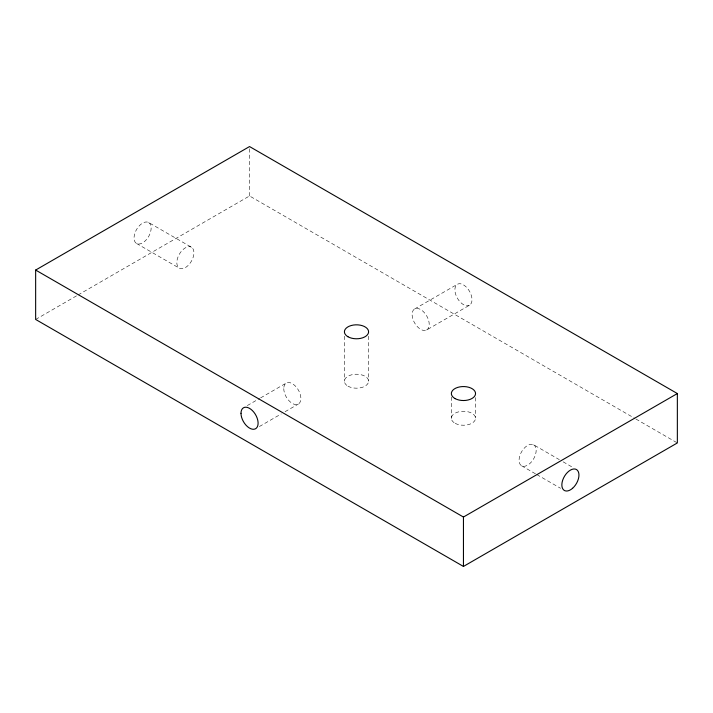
<?xml version="1.0" encoding="UTF-8"?>
<svg xmlns="http://www.w3.org/2000/svg" width="713" height="713" viewBox="0 0 713 713"><rect width="100%" height="100%" fill="white"/><g stroke="black" fill="none" stroke-linecap="round" stroke-linejoin="round"><path stroke-width="0.53" stroke-dasharray="3.56 2.67" d="M35.65 319.451L77.084 295.53M78.047 294.977L249.55 195.959L634.953 418.469M247.304 405.572L259.666 398.433M260.61 397.89L286.278 383.068M414.672 308.943L457.452 284.246M259.398 426.534L281.27 413.905M285.066 411.713L298.382 404.03M426.668 329.959A12.103 6.987 60 0 0 422.952 311.242A12.103 6.987 60 0 0 412.39 317.151A12.103 6.987 60 0 0 426.668 329.959L469.448 305.262A12.103 6.987 60 0 0 465.732 286.546A12.103 6.987 60 0 0 455.17 292.455A12.103 6.987 60 0 0 469.448 305.262M635.916 419.03L677.35 442.942M148.652 222.527A12.103 6.987 -60 0 1 144.81 241.27A12.103 6.987 -60 0 1 134.338 235.219A12.103 6.987 -60 0 1 148.652 222.527L191.432 247.224A12.103 6.987 -60 0 1 187.59 265.967A12.103 6.987 -60 0 1 177.118 259.915A12.103 6.987 -60 0 1 191.432 247.224M533.672 444.814A12.103 6.987 -60 0 1 529.83 463.557A12.103 6.987 -60 0 1 519.358 457.505A12.103 6.987 -60 0 1 533.672 444.814L559.34 459.635M563.136 461.828L573.6 467.871M136.548 243.481L179.328 268.186M521.568 465.776L535.828 474.011M536.782 474.555L560.552 488.28M475.544 397.596L475.544 417.996M451.356 397.016L451.356 418.495M368.603 336.188L368.603 381.197M344.397 336.188L344.397 381.197M249.55 148.759L249.55 195.959M455.206 423.362A12.103 6.987 0 0 0 475.241 419.814A12.103 6.987 0 0 0 459.912 411.57A12.103 6.987 0 0 0 455.206 423.362M347.944 386.143A12.103 6.987 0 0 0 368.184 383.006A12.103 6.987 0 0 0 353.372 374.45A12.103 6.987 0 0 0 347.944 386.143M283.774 388.612A12.103 6.987 60 0 0 296.608 404.574A12.103 6.987 60 0 0 296.608 387.462A12.103 6.987 60 0 0 283.774 388.612"/><path stroke-width="1.07" d="M35.65 270.058L249.55 146.557L677.35 393.549L677.35 442.942L463.45 566.443L35.65 319.451L35.65 270.058L463.45 517.041L677.35 393.549M463.45 517.041L463.45 566.443M240.994 413.308A12.103 6.987 60 0 0 253.828 429.271A12.103 6.987 60 0 0 253.828 412.159A12.103 6.987 60 0 0 240.994 413.308M347.944 336.741A12.103 6.987 0 0 0 368.184 333.613A12.103 6.987 0 0 0 353.372 325.057A12.103 6.987 0 0 0 347.944 336.741M455.206 398.656A12.103 6.987 0 0 0 475.241 395.118A12.103 6.987 0 0 0 459.912 386.865A12.103 6.987 0 0 0 455.206 398.656M572.61 488.262A12.103 6.987 -60 0 0 576.452 469.519A12.103 6.987 -60 0 0 562.138 482.211A12.103 6.987 -60 0 0 572.61 488.262"/></g></svg>
